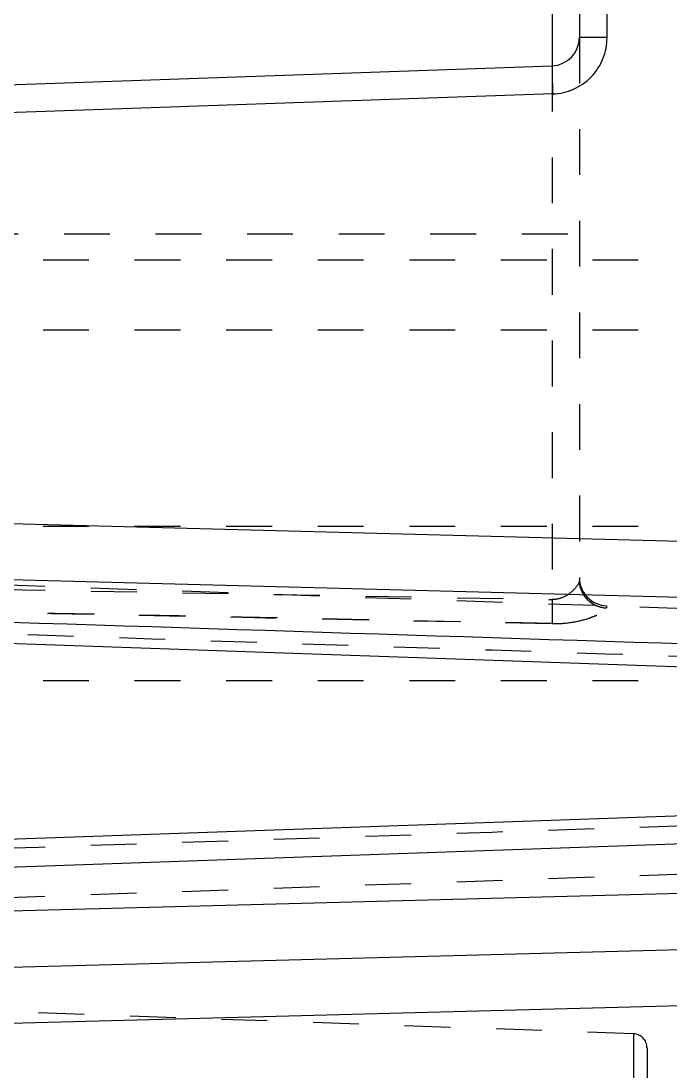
# Model space of a CAD drawing. Header units: millimetres. Extents: x -1265 to 1982, y -12197 to 1934.
# Drawn here: x 390.02 to 413.17, y -4049.24 to -4011.79 of the extents above; entities that cross this region are included whole.
import ezdxf

# ---------------------------------------------------------------- set-up
doc = ezdxf.new("R2010")
doc.units = ezdxf.units.MM
doc.header["$LTSCALE"] = 16.335
doc.linetypes.add('HIDDEN', pattern=[0.2, 0.1, -0.1])
doc.layers.get('0').update_dxf_attribs({"linetype": 'CONTINUOUS'})
doc.layers.add('DEFAULT_2', color=8, linetype='HIDDEN')

msp = doc.modelspace()

# ---------------------------------------------------------------- linework, layer by layer
at = {"color": 7, "linetype": 'Continuous'}
for p, q in [((408.971, -4009.302), (408.971, -4013.39)), ((409.941, -4010.306), (409.941, -4012.385)), ((410.928, -4012.385), (410.928, -4010.306)), ((410.928, -4012.385), (409.941, -4012.385)), ((366.389, -4014.877), (408.971, -4013.39)), ((408.988, -4014.394), (366.407, -4015.881)), ((366.407, -4029.11), (443.312, -4031.124)), ((443.314, -4033.134), (366.398, -4031.12)), ((366.389, -4033.173), (431.081, -4035.432)), ((366.389, -4041.779), (431.081, -4039.52)), ((431.089, -4040.524), (366.398, -4042.783)), ((366.398, -4044.134), (443.314, -4042.12)), ((366.398, -4046.143), (443.314, -4044.129)), ((443.312, -4046.139), (366.407, -4048.153))]:
    msp.add_line(p, q, dxfattribs=at)
for centre, radius, start, end in [((408.936, -4012.385), 1.005, 272, 0), ((408.918, -4012.385), 2.01, 294.0128, 337.9968)]:
    msp.add_arc(centre, radius, start, end, dxfattribs=at)
for points in [[(410.782, -4013.138), (410.877, -4012.901), (410.928, -4012.641), (410.928, -4012.385)], [(408.988, -4014.394), (409.244, -4014.385), (409.502, -4014.325), (409.736, -4014.221)], [(366.391, -4032.489), (387.956, -4033.175), (409.521, -4033.867), (431.086, -4034.559)]]:
    msp.add_open_spline(points, degree=3, dxfattribs=at)
msp.add_open_spline([(408.971, -4013.39), (408.969, -4013.39), (408.97, -4013.4), (408.967, -4013.411), (408.967, -4013.436), (408.966, -4013.484), (408.967, -4013.569), (408.968, -4013.695), (408.972, -4013.85), (408.978, -4014.086), (408.984, -4014.27), (408.988, -4014.394)], degree=3, knots=[0, 0, 0, 0, 0.004999, 0.019227, 0.042665, 0.075185, 0.166901, 0.293222, 0.451088, 0.629862, 1, 1, 1, 1], dxfattribs=at)
at = {"layer": 'DEFAULT_2', "color": 8, "linetype": 'HIDDEN'}
for p, q in [((409.941, -4012.385), (409.941, -4031.736)), ((408.971, -4013.39), (408.971, -4032.423)), ((365.419, -4019.386), (409.941, -4019.386)), ((477.383, -4020.328), (388.132, -4020.328)), ((477.383, -4022.82), (387.831, -4022.82)), ((477.383, -4029.82), (387.831, -4029.82)), ((366.389, -4031.093), (433.576, -4033.439)), ((366.389, -4031.645), (408.971, -4032.423)), ((410.91, -4032.647), (410.91, -4032.725)), ((477.383, -4035.328), (388.132, -4035.328)), ((366.389, -4043.859), (433.576, -4041.513)), ((411.868, -4047.911), (387.292, -4047.053)), ((411.868, -4047.911), (411.868, -4057.995)), ((412.353, -4048.413), (412.353, -4057.493))]:
    msp.add_line(p, q, dxfattribs=at)
for centre, radius, start, end in [((410.946, -4031.643), 1.005, 180, 268), ((410.959, -4031.725), 1.017, 208.5405, 212.5678), ((411.85, -4048.413), 0.502, 0, 88)]:
    msp.add_arc(centre, radius, start, end, dxfattribs=at)
for points, knots in [([(409.941, -4031.736), (409.941, -4031.806), (409.846, -4031.968), (409.646, -4032.181), (409.345, -4032.374), (409.096, -4032.429), (408.971, -4032.424)], [0, 0, 0, 0, 0.165345, 0.414819, 0.702958, 1, 1, 1, 1]), ([(410.101, -4032.269), (410.074, -4032.228), (409.986, -4032.063), (409.941, -4031.874), (409.941, -4031.736)], [0, 0, 0, 0, 0.261655, 1, 1, 1, 1]), ([(408.971, -4032.404), (408.969, -4032.485), (408.965, -4032.778), (408.963, -4033.071), (408.971, -4033.284)], [0, 0, 0, 0, 0.275901, 1, 1, 1, 1]), ([(408.971, -4032.424), (408.969, -4032.503), (408.965, -4032.79), (408.963, -4033.077), (408.971, -4033.284)], [0, 0, 0, 0, 0.277467, 1, 1, 1, 1]), ([(408.971, -4033.284), (409.206, -4033.289), (409.654, -4033.259), (410.179, -4033.133), (410.528, -4033.001), (410.723, -4032.905), (410.848, -4032.823), (410.91, -4032.754), (410.91, -4032.725)], [0, 0, 0, 0, 0.340678, 0.646847, 0.77618, 0.881938, 0.957599, 1, 1, 1, 1]), ([(410.412, -4032.572), (410.451, -4032.596), (410.606, -4032.676), (410.781, -4032.72), (410.91, -4032.725)], [0, 0, 0, 0, 0.260632, 1, 1, 1, 1])]:
    msp.add_open_spline(points, degree=3, knots=knots, dxfattribs=at)
for points in [[(410.223, -4032.423), (410.177, -4032.377), (410.136, -4032.324), (410.101, -4032.269)], [(410.103, -4032.272), (410.137, -4032.326), (410.177, -4032.377), (410.223, -4032.423)], [(410.223, -4032.423), (410.279, -4032.481), (410.344, -4032.531), (410.412, -4032.572)], [(410.423, -4032.578), (410.35, -4032.536), (410.282, -4032.484), (410.223, -4032.423)], [(368.098, -4032.466), (381.722, -4032.73), (395.347, -4033), (408.971, -4033.282)], [(408.971, -4033.282), (397.143, -4033.038), (385.314, -4032.803), (373.486, -4032.572)], [(431.081, -4035.025), (409.516, -4034.331), (387.952, -4033.614), (366.389, -4032.89)], [(366.389, -4042.062), (387.952, -4041.337), (409.516, -4040.62), (431.081, -4039.927)]]:
    msp.add_open_spline(points, degree=3, dxfattribs=at)

doc.saveas('drawing.dxf')
